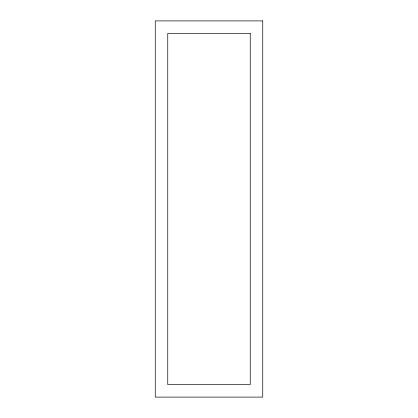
<?xml version="1.0" encoding="UTF-8"?>
<svg xmlns="http://www.w3.org/2000/svg" width="418" height="418" viewBox="0 0 418 418"><rect width="100%" height="100%" fill="white"/><g stroke="black" fill="none" stroke-linecap="round" stroke-linejoin="round"><path stroke-width="0.63" d="M262.744 20.9L155.256 20.9L155.256 397.1L262.744 397.1L262.744 20.9M250.246 33.393L167.754 33.393L167.754 384.607L250.246 384.607L250.246 33.393"/></g></svg>
